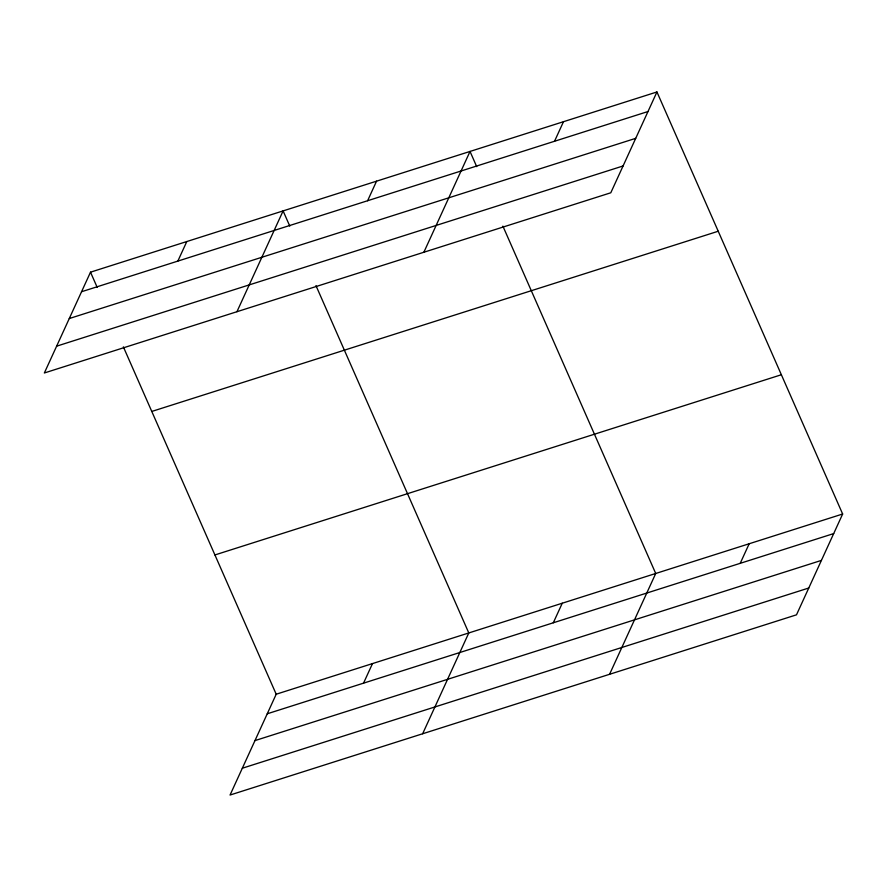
<?xml version="1.0" encoding="UTF-8"?>
<svg xmlns="http://www.w3.org/2000/svg" width="887" height="887" viewBox="0 0 887 887"><rect width="100%" height="100%" fill="white"/><g stroke="black" fill="none" stroke-linecap="round" stroke-linejoin="round"><path stroke-width="1.33" d="M656.945 91.971L90.507 272.176L44.35 372.983L610.799 192.778L656.945 91.971L842.65 514.016L796.493 614.824L230.055 795.029L276.201 694.222L842.65 514.016M177.843 261.1L186.802 241.541M236.94 311.714L283.097 210.906L289.783 226.096M367.606 200.739L376.554 181.17M423.864 252.241L470.021 151.433L476.707 166.634M554.53 141.266L563.489 121.696M363.537 683.156L372.496 663.587M422.644 733.76L468.791 632.952L315.96 285.603M553.3 622.785L562.258 603.227M609.569 674.297L655.726 573.49L502.896 226.141M740.224 563.323L749.182 543.753M81.549 291.734L647.987 111.529M69.275 318.544L635.713 138.339M56.624 346.174L623.073 165.969M151.788 411.446L718.226 231.241M214.92 554.952L781.369 374.746M267.242 713.791L833.691 533.586M254.968 740.601L821.417 560.396M242.328 768.22L808.767 588.014M90.507 272.176L97.193 287.366M123.371 346.872L276.201 694.222"/></g></svg>
